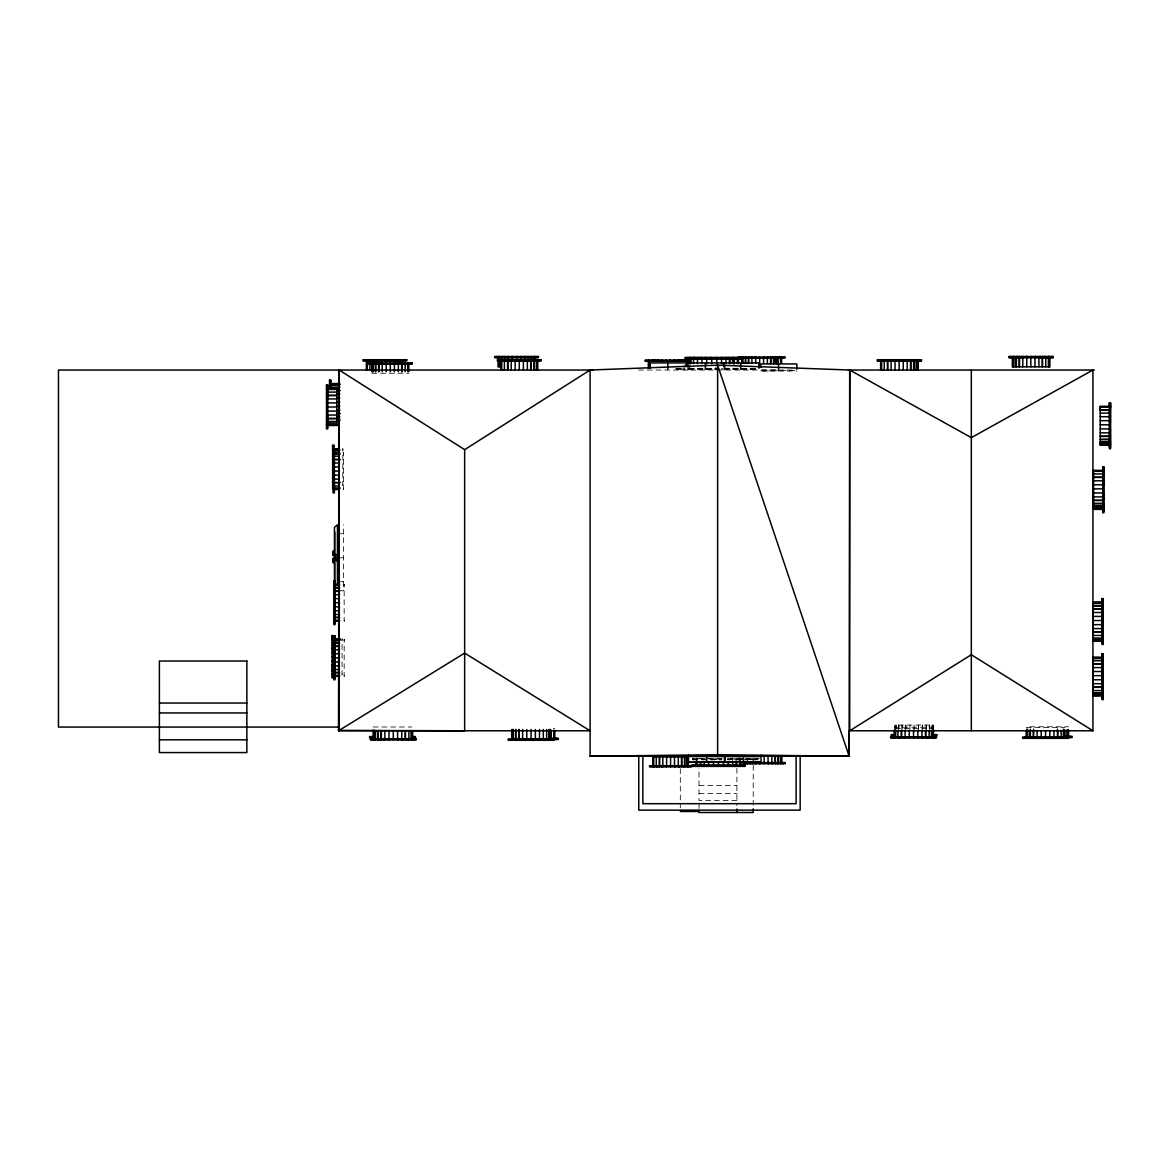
<?xml version="1.0" encoding="UTF-8"?>
<svg xmlns="http://www.w3.org/2000/svg" width="1169" height="1169" viewBox="0 0 1169 1169"><rect width="100%" height="100%" fill="white"/><g stroke="black" fill="none" stroke-linecap="round" stroke-linejoin="round"><path stroke-width="0.75" stroke-dasharray="5 3.75" d="M342.079 673.768L342.079 674.703L342.079 638.932L342.079 640.334M342.824 484.331L342.824 485.296L342.824 448.706L342.824 450.138M343.496 488.598L343.496 489.577L343.496 452.564L343.496 454.025M344.168 675.39L344.168 676.369L344.168 639.355L344.168 640.817M344.168 620.286L344.168 621.265L344.168 584.252L344.168 585.713M688.862 368.293L705.389 368.293M724.166 368.293L740.678 368.293M676.033 368.337L685.005 369.009L676.033 369.009M706.061 368.337L716.144 368.337M721.711 368.337L722.574 369.009L721.711 369.009M741.351 368.337L757.483 368.337M676.033 368.673L684.61 368.673M689.257 368.63L716.349 368.673M724.561 368.63L757.483 368.673M688.862 368.966L705.389 368.966M706.061 369.009L716.144 369.009M724.166 368.966L740.678 368.966M741.351 369.009L757.483 369.009M676.179 369.346L685.122 370.032M688.746 369.346L722.705 369.346M724.035 369.346L756.957 369.346M762.042 369.988L778.218 369.988M638.493 370.032L795.446 370.032M794.832 370.368L761.91 371.055M760.917 371.055L796.863 371.055M371.786 373.262L408.799 373.262M338.937 533.78L343.438 533.78M338.937 557.759L343.438 557.759M338.937 581.738L343.438 581.738M338.937 590.725L343.438 590.725L343.438 524.793M1029.874 726.782L1068.583 726.782M373.145 727.001L411.868 727.001M894.183 727.22L932.906 727.22M1026.177 727.571L1064.901 727.571M553.258 728.711L554.778 728.711M895.352 728.652L932.877 728.652M692.808 759.28L721.682 759.28M727.79 759.28L757.775 759.207M692.808 759.558L701.005 759.558M701.342 759.558L711.176 759.558M711.848 759.558L721.682 759.558M727.79 759.558L737.624 759.558M737.96 759.558L747.795 759.558M748.467 759.558L756.664 759.558M692.808 759.835L721.682 759.835L721.682 758.842M756.664 759.835L727.79 759.835L727.79 758.842M699.033 785.553L736.894 785.553M699.033 793.546L736.894 793.546M736.894 800.444L699.033 800.444L699.033 768.296M933.476 729.851L933.476 725.072L894.753 725.072L894.753 729.851M932.877 725.072L932.877 728.375M932.482 725.072L932.453 729.851M931.956 725.072L931.956 728.375M929.706 725.072L929.706 733.036M929.282 725.072L929.282 728.375M926.359 725.072L926.359 733.036M926.023 725.072L926.023 728.375M922.546 725.072L922.546 733.036M922.312 725.072L922.312 728.375M918.41 725.072L918.41 733.036M918.293 725.072L918.293 728.375M914.114 725.072L914.114 733.036M909.935 725.072L909.818 733.036M905.917 725.072L905.917 728.375M905.683 725.072L905.683 733.036M902.205 725.072L902.205 728.375M901.869 725.072L901.869 733.036M898.946 725.072L898.946 728.375M898.523 725.072L898.523 733.036M896.272 725.072L896.272 728.375M895.761 725.072L895.775 733.036M895.352 725.072L895.352 728.375M753.216 758.038L753.216 763.489M753.216 765.3L753.216 805.236M747.59 757.76L747.59 762.246M740.313 758.009L740.313 760.668M739.845 758.009L739.845 760.668M739.232 758.009L739.232 760.668M736.894 768.296L736.894 805.719M736.119 758.009L736.119 760.668M732.335 758.009L732.335 760.668M725.087 365.035L725.087 369.346M724.152 366.467L724.035 370.032M715.954 366.73L715.954 370.032M699.033 803.6L699.033 811.491M697.06 758.009L697.06 760.668M696.592 758.009L696.592 760.668M689.783 365.035L689.783 369.346M688.862 365.035L688.746 370.032M687.752 366.467L687.752 370.032M684.084 365.035L684.084 369.346M680.314 768.705L680.314 807.925M738.603 757.76A24.184 5.304 0 0 1 738.516 759.251M722.354 758.696L692.253 758.696L722.354 758.842M758.973 758.696L727.103 758.696L758.973 758.842"/><path stroke-width="1.5" d="M326.531 385.083L326.531 386.618L327.7 386.618L327.7 385.083L326.531 385.083L326.531 428.906L327.7 428.906L327.7 385.083M327.364 388.488L327.364 425.501M327.7 389.467L327.7 388.488M329.585 380.115L329.585 381.664L330.754 381.664L330.754 380.115L329.585 380.115L329.585 389.248M330.418 383.534L330.418 387.144M330.754 384.513L330.754 383.534M332.113 635.629L332.113 637.12L333.238 637.12L333.238 635.629L332.113 635.629L332.113 678.02L333.238 678.02L333.238 635.629M332.639 449.67L332.639 448.706L339.2 448.706M332.639 445.331L332.639 446.85L333.779 446.85L333.779 445.331L332.639 445.331L332.639 488.686L333.779 488.686M332.917 639.867L332.917 638.932M333.238 639.867L333.238 638.932M333.194 453.543L333.194 452.564L338.922 452.564M333.194 449.144L333.194 450.693L334.363 450.693L334.363 449.144L333.194 449.144L333.194 492.982L334.363 492.982L334.363 449.144M333.866 635.951L333.866 637.485L335.021 637.485L335.021 635.951L333.866 635.951L333.866 679.773L335.021 679.773L335.021 635.951M333.866 580.847L333.866 582.381L335.021 582.381L335.021 580.847L333.866 580.847L333.866 624.67L335.021 624.67L335.021 580.847M333.779 449.67L333.779 448.706M334.027 452.564L334.027 489.577M334.363 453.543L334.363 452.564M334.772 582.104L334.772 531.939M335.021 640.334L335.021 639.355M335.021 585.231L335.021 584.252M326.531 425.501L336.833 425.501L336.833 424.522L326.531 424.522M336.833 389.949L336.833 388.488L326.531 388.488L326.531 389.467L336.833 389.467M689.564 756.226L723.275 756.226M726.183 756.226L759.894 756.226M1103.887 507.361L1093.585 507.361L1093.585 470.347L1103.887 470.347M1100.248 444.746L1100.248 406.841L1109.717 406.841M1102.06 653.734L1102.06 699.603L1103.229 699.603L1103.229 653.734L1102.06 653.734L1102.06 655.268L1103.229 655.268L1103.229 653.734M1102.06 598.616L1102.06 644.499L1103.229 644.499L1103.229 598.616L1102.06 598.616L1102.06 600.165L1103.229 600.165L1103.229 598.616M1102.396 696.183L1102.396 695.204M1102.396 694.152L1102.396 657.139M1102.396 641.08L1102.396 640.101M1102.396 639.048L1102.396 602.035M1102.732 466.928L1102.732 512.811L1103.887 512.811L1103.887 466.928L1102.732 466.928L1102.732 468.477L1103.887 468.477L1103.887 466.928M1103.054 509.392L1103.054 470.347L1103.054 471.808M1109.381 402.867L1109.381 448.735L1110.55 448.735L1110.55 402.867L1109.381 402.867L1109.381 404.401L1110.55 404.401L1110.55 402.867M1109.717 445.316L1109.717 444.337M1109.717 443.285L1109.717 406.271M338.513 730.786L464.648 653.091L590.097 730.786L338.513 730.786L339.185 370.032L464.648 449.656L464.648 730.786L339.185 730.377M590.097 370.032L590.097 756.226L849.132 756.226L849.717 370.032L717.62 365.166L590.097 370.032L464.648 449.656M337.432 561.588L334.451 557.759L337.432 553.931M590.097 756.226L717.62 754.692L849.132 756.226L849.132 730.786L1092.927 730.786L1092.927 370.032L971.322 437.644L849.717 370.032L849.717 730.786L971.322 654.728L1092.927 730.786M498.067 357.319L535.066 357.319M1012.354 357.319L1049.806 357.319M741.877 357.831L777.4 357.831M778.145 357.831L781.608 357.831M689.184 358.488L738.516 358.488M366.365 360.563L403.363 360.563M500.785 360.563L537.784 360.563M880.652 360.563L918.103 360.563M648.313 360.943L683.836 360.943M684.581 360.943L688.044 360.943M371.786 363.793L408.799 363.793M592.873 370.032L58.45 370.032L58.45 727.06L339.185 727.06M848.373 370.032L1094.272 370.032M339.887 383.534L329.585 383.534L329.585 384.513L339.887 384.513M329.585 384.718L330.754 384.718M330.418 384.981L339.887 384.981M329.585 387.144L339.887 387.144M326.531 389.686L327.7 389.686M336.847 390.329L339.887 390.329M336.73 390.651L339.887 390.651M326.531 392.097L336.833 392.097M326.531 393.398L327.7 393.398M336.847 393.982L339.887 393.982M326.531 395.297L336.833 395.297M327.364 395.619L336.833 395.619M326.531 397.635L327.7 397.635M336.847 397.928L339.887 397.928M326.531 398.936L336.833 398.936M336.847 402.034L339.887 402.034M326.531 402.224L327.7 402.224M326.531 402.881L336.833 402.881M336.847 406.14L339.887 406.14M1110.55 406.271L1100.248 406.271L1100.248 407.733M1109.381 406.447L1110.55 406.447M326.531 407.002L336.833 407.002M1100.248 407.236L1110.55 407.25L1110.55 404.898L1109.381 404.898L1109.381 407.25M1109.381 407.455L1110.55 407.455M1109.717 408.317L1110.55 408.317L1109.717 409.296M1109.381 409.501L1110.55 409.501M1100.248 409.881L1110.55 409.881M336.847 410.085L339.887 410.085M1100.248 410.29L1109.717 410.29M326.531 411.108L336.833 411.108M1109.381 411.181L1110.55 411.181M326.531 411.766L327.7 411.766M1109.717 411.926L1110.55 411.926M1100.248 413.081L1110.55 413.081L1109.381 413.212M336.73 413.417L339.887 413.417M336.847 413.738L339.887 413.738M326.531 415.053L336.833 415.053M1109.717 415.112L1110.55 415.112M1109.381 415.419L1110.55 415.419M326.531 416.369L327.7 416.369M1100.248 416.719L1110.55 416.719M336.847 416.924L339.887 416.924M1109.381 417.45L1110.55 417.45M327.364 418.385L336.833 418.385M326.531 418.692L336.833 418.692M1109.717 418.765L1110.55 418.765M336.847 419.554L339.887 419.554M1109.381 420.007L1110.55 420.007M326.531 420.592L327.7 420.592M336.847 420.533L339.887 420.533M1100.248 420.665L1110.55 420.665M327.364 421.483L336.833 421.483M326.531 421.892L336.833 421.892M1109.381 422.038L1110.55 422.038M1109.717 422.71L1110.55 422.71M327.364 424.04L336.833 424.04M326.531 424.318L327.7 424.318M1100.248 424.785L1110.55 424.785M1109.381 426.817L1110.55 426.817M326.531 427.372L327.7 427.372M1100.248 428.891L1110.55 428.891M1109.381 429.549L1110.55 429.549M1109.717 430.923L1110.55 430.923M1109.381 431.595L1110.55 431.595M1100.248 432.837L1110.55 432.837M1109.381 434.137L1110.55 434.137M1109.717 434.868L1110.55 434.868M1100.248 436.154L1110.55 436.183M1100.248 436.475L1110.55 436.475M1109.381 438.375L1110.55 438.375M1109.717 438.521L1110.55 438.521M1100.248 439.266L1109.717 439.266M1100.248 439.676L1110.55 439.676M1109.381 440.421L1110.55 440.421M1100.248 441.824L1110.55 441.707M1109.381 442.101L1110.55 442.101M1110.55 442.306L1100.248 442.306L1100.248 443.285L1110.55 443.285M1100.248 442.715L1109.717 442.32M1100.248 443.869L1109.717 443.869M1109.381 444.132L1110.55 444.132M1110.55 444.337L1100.248 444.337L1100.248 445.316L1110.55 445.316M1109.381 445.155L1110.55 445.155M1109.381 446.69L1110.55 446.69M1109.381 447.186L1110.55 447.186M333.457 449.261L339.697 449.261M332.639 449.875L339.2 449.67M339.697 450.138L333.457 450.138L333.457 448.706L333.457 485.296M332.639 452.271L339.2 452.271M333.457 452.666L339.697 452.666M332.639 453.557L338.922 453.543M333.194 453.747L334.363 453.747M334.027 454.025L340.34 454.025M332.639 455.428L333.779 455.428M333.194 456.173L338.922 456.173M333.194 457.474L334.363 457.474M332.639 457.737L333.779 457.737M332.639 459.037L333.779 459.037M333.194 459.373L338.922 459.373M334.027 459.68L340.34 459.68M333.194 461.697L334.363 461.697M332.639 462.281L333.779 462.281M332.639 462.939L338.922 463.012M333.194 466.299L334.363 466.299M332.639 467.001L338.922 466.957M1102.732 470.522L1103.887 470.522M332.639 471.063L338.922 471.063M1093.585 471.326L1103.887 471.326L1103.887 468.974L1102.732 468.974L1102.732 471.326M1102.732 471.531L1103.887 471.531M332.639 471.721L333.779 471.721M1103.054 473.372L1103.887 472.393L1103.054 473.84M1102.732 473.577L1103.887 473.577M1093.585 473.956L1103.887 473.956M332.639 474.965L333.779 474.965M333.194 475.169L338.922 475.169M1102.732 475.257L1103.887 475.257M333.194 475.841L334.363 475.841M1103.054 476.002L1103.887 476.002M332.639 476.265L333.779 476.265M1093.585 477.157L1103.887 477.157M1102.732 477.288L1103.887 477.288M1093.585 477.463L1103.054 477.463M332.639 478.574L333.779 478.574M333.194 479.129L338.922 479.129M1103.054 479.188L1103.887 479.188M1102.732 479.48L1103.887 479.48M332.639 480.459L334.363 480.43M1093.585 480.795L1103.887 480.795M1102.732 481.526L1103.887 481.526M332.639 481.73L333.779 481.73M334.027 482.446L340.34 482.446M333.194 482.768L338.922 482.768M1103.054 482.841L1103.887 482.841M332.639 484.127L333.779 484.127M1102.732 484.083L1103.887 484.083M332.639 484.331L333.779 484.331M333.194 484.667L334.363 484.667M1093.585 484.74L1103.887 484.74M332.639 485.296L333.779 485.296M333.194 485.968L338.922 485.968M1102.732 486.114L1103.887 486.114M1103.054 486.786L1103.887 486.786M332.639 487.152L333.779 487.152M334.027 488.116L340.34 488.116M333.194 488.379L334.363 488.379M333.194 488.598L338.922 488.598M1093.585 488.847L1103.887 488.847M333.194 489.577L338.922 489.577M1102.732 490.892L1103.887 490.892M333.194 491.433L334.363 491.433M1093.585 492.953L1103.887 492.953M1102.732 493.625L1103.887 493.625M1103.054 494.998L1103.887 494.998M1102.732 495.671L1103.887 495.671M1093.585 496.913L1103.887 496.913M1102.732 498.213L1103.887 498.213M1103.054 498.944L1103.887 498.944M1093.585 500.23L1103.887 500.259M1093.585 500.551L1103.887 500.551M1102.732 502.451L1103.887 502.451M1103.054 502.597L1103.887 502.597M1093.585 503.342L1103.054 503.342M1093.585 503.751L1103.887 503.751M1102.732 504.497L1103.887 504.497M1093.585 505.899L1103.887 505.782M1093.585 506.382L1103.887 506.162M1093.585 506.791L1103.054 506.396M1093.585 507.945L1103.054 507.945M1102.732 508.208L1103.887 508.208M1103.887 508.413L1093.585 508.413L1093.585 509.392L1103.887 509.392M1102.732 509.216L1103.887 509.216M1102.732 510.765L1103.887 510.765M1102.732 511.262L1103.887 511.262M334.451 557.759L337.432 557.759M339.594 584.252L333.866 584.252L333.866 585.231L339.594 585.231M334.699 584.821L339.434 584.821M333.866 585.435L335.021 585.435M339.434 585.713L334.699 585.713L334.699 584.252L334.699 621.265M333.866 587.861L339.594 587.861M334.699 588.27L339.434 588.27M333.866 589.161L335.021 589.161M333.866 591.061L339.594 591.061M334.699 591.368L339.434 591.368M333.866 593.399L335.021 593.399M333.866 594.7L339.594 594.7M333.866 597.987L335.021 597.987M333.866 598.645L339.594 598.645M1092.927 602.035L1103.229 602.035M1102.06 602.21L1103.229 602.21M1092.927 602.605L1102.396 602.605M333.866 602.751L339.594 602.751M1102.06 603.219L1103.229 603.219M1092.927 603.496L1102.396 603.496M1092.927 605.644L1103.229 605.644M1092.927 606.053L1102.396 606.053M333.866 606.872L339.594 606.872M1102.06 606.945L1103.229 606.945M333.866 607.529L335.021 607.529M1092.927 608.844L1103.229 608.844M1092.927 609.151L1102.396 609.151M333.866 610.817L339.594 610.817M1102.06 611.168L1103.229 611.168M333.866 612.118L335.021 612.118M1092.927 612.483L1103.229 612.483M333.866 614.456L339.594 614.456M1102.06 615.771L1103.229 615.771M333.866 616.355L335.021 616.355M1092.927 616.428L1103.229 616.428M334.699 617.247L339.434 617.247M333.866 617.656L339.594 617.656M333.866 620.067L335.021 620.067M333.866 620.286L339.594 620.286M1092.927 620.534L1103.229 620.534M334.699 620.695L339.434 620.695M333.866 621.265L339.594 621.265M333.866 623.135L335.021 623.135M1092.927 624.641L1103.229 624.641M1102.06 625.313L1103.229 625.313M1092.927 628.601L1103.229 628.601M1102.06 629.901L1103.229 629.901M1092.927 631.918L1102.396 631.918M1092.927 632.239L1103.229 632.239M1102.06 634.139L1103.229 634.139M1092.927 635.439L1103.229 635.439M1102.06 637.85L1103.229 637.85M1103.229 638.069L1092.927 638.069L1092.927 603.014L1103.229 603.014L1103.229 600.661L1102.06 600.661L1102.06 603.014M340.311 638.932L332.113 638.932L332.113 639.867L340.311 639.867M1092.927 639.048L1103.229 639.048M339.594 639.355L333.866 639.355L333.866 640.334L339.594 640.334M339.025 639.472L332.917 639.472L332.917 674.703M332.113 640.071L333.238 640.071M334.699 639.925L339.434 639.925M1092.927 640.101L1103.229 639.896M1092.927 640.13L1102.396 640.51L1092.927 640.51M333.866 640.539L335.021 640.539M339.434 640.817L334.699 640.817L334.699 639.355L334.699 676.369M1092.927 641.08L1103.229 640.904M332.113 642.409L333.238 642.409M1102.06 642.453L1103.229 642.453M333.866 642.965L339.594 642.965M1102.06 642.95L1103.229 642.95M334.699 643.374L339.434 643.374M332.113 643.666L333.238 643.666M333.866 644.265L335.021 644.265M332.113 645.507L333.238 645.507M333.866 646.165L339.594 646.165M334.699 646.486L339.434 646.486M332.113 647.758L333.238 647.758M333.866 648.503L335.021 648.503M332.113 649.029L333.238 649.029M333.866 649.803L339.594 649.803M332.113 652.2L333.238 652.2M332.113 652.843L333.238 652.843M333.866 653.091L335.021 653.091M333.866 653.749L339.594 653.749M332.113 656.817L333.238 656.817M1092.927 657.139L1103.229 657.139M1102.06 657.314L1103.229 657.314M333.866 657.869L339.594 657.869M1102.06 658.322L1103.229 658.322M1092.927 658.6L1102.396 658.6M332.113 660.792L333.238 660.792M1092.927 660.748L1103.229 660.748M332.113 661.435L333.238 661.435M333.866 661.975L339.594 661.975M1102.06 662.049L1103.229 662.049M333.866 662.633L335.021 662.633M1092.927 663.948L1103.229 663.948M1092.927 664.255L1102.396 664.255M332.113 664.606L333.238 664.606M332.113 665.877L333.238 665.877M333.866 665.921L339.594 665.921M1102.06 666.286L1103.229 666.286M333.866 667.221L335.021 667.221M1092.927 667.587L1103.229 667.587M332.113 668.127L333.238 668.127M333.866 669.559L339.594 669.559M332.113 669.969L333.238 669.969M1102.06 670.874L1103.229 670.874M332.113 671.225L333.238 671.225M333.866 671.459L335.021 671.459M1092.927 671.532L1103.229 671.532M334.699 672.35L339.434 672.35M333.866 672.759L339.594 672.759M332.113 673.563L333.238 673.563M332.113 673.768L333.238 673.768M332.113 674.703L333.238 674.703M333.866 675.185L335.021 675.185M333.866 675.39L339.594 675.39M1092.927 675.638L1103.229 675.638M333.866 676.369L339.594 676.369M332.113 676.515L333.238 676.515M333.866 678.239L335.021 678.239M1092.927 679.759L1103.229 679.759M1102.06 680.416L1103.229 680.416M1092.927 683.704L1103.229 683.704M1102.06 685.005L1103.229 685.005M1092.927 687.021L1102.396 687.021M1092.927 687.343L1103.229 687.343M1102.06 689.242L1103.229 689.242M1092.927 690.543L1103.229 690.543M1092.927 692.691L1102.396 692.691M1102.06 692.954L1103.229 692.954M1103.229 693.173L1092.927 693.173L1092.927 658.118L1103.229 658.118L1103.229 655.765L1102.06 655.765L1102.06 658.118M1092.927 694.152L1103.229 694.152M1102.06 695L1103.229 695M1092.927 695.204L1103.229 695.204M1102.06 696.023L1103.229 696.023L1092.927 696.183M1102.06 697.557L1103.229 697.557M1102.06 698.054L1103.229 698.054M159.393 703.037L246.864 703.037M159.393 712.958L246.864 712.958M894.709 734.629L891.187 734.629L891.187 735.842L894.709 735.842M932.234 734.629L937.056 734.629L937.056 735.842L931.751 735.842M932.453 734.98L933.476 734.98M1064.754 736.338L1072.163 736.338L1072.163 737.551L1064.754 737.551M411.912 736.572L415.448 736.572L415.448 737.785L411.912 737.785M1064.813 736.689L1068.583 736.689M373.145 736.908L374.168 736.908M894.183 737.128L932.906 737.128M1026.177 737.478L1064.901 737.478M374.869 737.785L369.579 737.785L369.579 736.572L374.387 736.572L374.387 737.785M549.649 738.282L558.358 738.282L558.358 739.495L512.49 739.495L512.49 738.282M551.008 738.618L554.778 738.618M373.934 739.056L412.657 739.056M511.701 739.422L550.424 739.422M159.393 739.816L246.864 739.816M689.958 756.562L705.74 756.562M707.099 756.562L722.88 756.562M726.577 756.562L742.359 756.562M743.718 756.562L759.499 756.562M759.996 761.647L726.095 762.32M781.886 762.919L746.363 762.919L746.363 763.722M691.61 765.71L649.526 765.71L649.526 766.82L691.61 766.82L691.727 764.964L745.179 764.964L745.179 766.382L691.727 766.382M652.799 766.031L688.322 766.031M680.314 811.491L699.033 811.491L699.033 812.499L753.216 812.499L753.216 808.875M849.132 756.226L717.62 365.166L717.62 754.692M1103.229 604.081L1103.229 605.06M1103.229 659.184L1103.229 660.164M1100.248 408.317L1100.248 409.764M1070.541 736.338L1070.541 737.551M1068.583 729.967L1068.583 737.551M1067.998 730.084L1067.998 736.689M1067.56 729.967L1067.56 736.689M1067.355 736.338L1067.355 737.551M1067.063 730.084L1067.063 736.689M1066.859 737.128L1066.859 738.34M1064.813 729.967L1064.901 738.34M1064.389 730.084L1064.389 736.689M1063.878 730.757L1063.878 738.34M1063.658 737.128L1063.658 738.34M1063.381 729.222L1063.381 737.478M1061.131 730.757L1061.131 738.34M1059.772 737.128L1059.772 738.34M1057.784 730.757L1057.784 738.34M1057.463 729.222L1057.463 737.478M1055.344 737.128L1055.344 738.34M1053.97 730.757L1053.97 738.34M1052.772 356.501L1052.772 357.656M1051.676 356.501L1051.676 357.656M1051.223 356.501L1051.223 357.656M1050.536 737.128L1050.536 738.34M1049.835 730.757L1049.835 738.34M1049.806 356.501L1049.806 366.803L1012.354 366.803L1012.354 356.501M1049.353 356.501L1049.353 366.803M1049.236 357.319L1049.236 366.803M1048.622 356.501L1048.622 357.656M1048.374 356.501L1048.374 366.803M1048.169 356.501L1048.169 357.656M1046.197 356.501L1046.197 357.319M1045.744 356.501L1045.744 366.803M1045.539 730.757L1045.539 738.34M1044.896 356.501L1044.896 357.656M1044.458 356.501L1044.458 357.656M1042.996 356.501L1042.996 357.319M1042.558 356.501L1042.558 366.803M1042.237 357.319L1042.237 366.803M1041.243 730.757L1041.243 738.34M1040.673 356.501L1040.673 357.656M1040.556 737.128L1040.556 738.34M1040.22 356.501L1040.22 357.656M1039.358 356.501L1039.358 357.319M1038.905 356.501L1038.905 366.803M1037.108 730.757L1037.108 738.34M1036.07 356.501L1036.07 357.656M1035.749 737.128L1035.749 738.34M1035.632 356.501L1035.632 357.656M1035.413 356.501L1035.413 357.319M1034.96 356.501L1034.96 366.803M1033.63 729.222L1033.63 737.478M1033.308 730.757L1033.308 738.34M1031.306 737.128L1031.306 738.34M1031.306 356.501L1031.306 357.656M1030.853 356.501L1030.853 366.803M1030.386 729.222L1030.386 737.478M1029.962 730.757L1029.962 738.34M1027.712 729.222L1027.712 737.478M1027.419 737.128L1027.419 738.34M1027.2 356.501L1027.2 357.319M1027.215 730.757L1027.215 738.34M1026.747 356.501L1026.747 366.803M1026.777 729.222L1026.777 737.478M1026.528 356.501L1026.528 357.656M1026.294 736.338L1026.294 737.551M1026.075 356.501L1026.075 357.656M1026.177 730.757L1026.177 738.34M1024.234 737.128L1024.234 738.34M1023.24 356.501L1023.24 357.319M1022.802 356.501L1022.802 366.803M1021.94 356.501L1021.94 357.656M1021.487 356.501L1021.487 357.656M1019.602 356.501L1019.47 366.803M1019.149 356.501L1019.149 366.803M1017.702 356.501L1017.702 357.656M1017.249 356.501L1017.249 357.656M1016.402 356.501L1016.358 366.803M1015.963 356.501L1015.963 366.803M1013.991 356.501L1013.801 366.803M1013.538 356.501L1013.538 357.656M1013.333 356.501L1013.333 366.803M1012.924 357.319L1012.924 366.803L1012.792 356.501M1010.937 356.501L1010.937 357.656M1010.484 356.501L1010.484 357.656M1009.388 356.501L1009.388 357.656M971.322 370.032L971.322 730.786M935.434 734.629L935.434 735.842M934.864 736.777L934.864 737.99M933.476 729.851L933.476 735.842M932.906 730.406L932.906 737.99M932.453 729.851L932.453 735.842M932.307 730.523L932.307 737.128M931.883 730.406L931.883 737.99M931.664 736.777L931.664 737.99M931.386 730.523L931.386 737.128M929.121 730.406L929.121 737.99M927.777 736.777L927.777 737.99M925.79 730.406L925.79 737.99M925.453 730.523L925.453 737.128M923.349 736.777L923.349 737.99M921.976 730.406L921.976 737.99M921.07 359.731L921.07 360.9M919.974 359.731L919.974 360.9M919.521 359.731L919.521 360.9M918.542 736.777L918.542 737.99M918.103 359.731L918.103 370.032M917.84 730.406L917.84 737.99M917.65 359.731L917.65 370.032M917.533 360.563L917.533 370.032M917.124 359.731L917.139 370.032L916.92 359.731M916.671 359.731L916.671 370.032M916.467 359.731L916.467 360.9M916.204 360.563L916.204 370.032M914.494 359.731L914.494 360.563M914.041 359.731L914.041 370.032M913.647 360.563L913.647 370.032M913.544 730.406L913.544 737.99M913.194 359.731L913.194 360.9M912.755 359.731L912.755 360.9M911.294 359.731L911.294 360.563M910.841 359.731L910.841 370.032M910.534 360.563L910.534 370.032M909.248 730.406L909.248 737.99M908.956 359.731L908.956 360.9M908.518 359.731L908.518 360.9M908.547 736.777L908.547 737.99M907.655 359.731L907.655 360.563M907.202 359.731L907.202 370.032M905.113 730.406L905.113 737.99M904.368 359.731L904.368 360.9M903.915 359.731L903.915 360.9M903.739 736.777L903.739 737.99M903.257 359.731L903.257 370.032M901.635 730.523L901.635 737.128M901.299 730.406L901.299 737.99M899.604 359.731L899.604 360.9M899.151 359.731L899.151 370.032M899.312 736.777L899.312 737.99M897.953 730.406L897.953 737.99M895.702 730.523L895.702 737.128M895.483 359.731L895.483 360.563M895.425 736.777L895.425 737.99M895.206 730.406L895.206 737.99M895.045 359.731L895.045 370.032M894.826 359.731L894.826 360.9M894.753 729.851L894.782 737.128M894.373 359.731L894.373 360.9M894.183 730.406L894.183 737.99M892.795 734.629L892.795 735.842M892.225 736.777L892.225 737.99M891.538 359.731L891.538 360.563M891.085 359.731L891.085 370.032M890.237 359.731L890.237 360.9M889.784 359.731L889.784 360.9M887.899 359.731L887.899 360.563M887.768 360.563L887.768 370.032M887.446 359.731L887.446 370.032M886 359.731L886 360.9M885.547 359.731L885.547 360.9M884.699 359.731L884.699 360.563M884.246 359.731L884.246 370.032M882.274 359.731L882.274 360.9M882.069 359.731L882.069 360.563M881.835 359.731L881.835 360.9M881.631 359.731L881.631 370.032M881.09 359.731L881.09 360.563M880.652 359.731L880.652 370.032M879.22 359.731L879.22 360.9M878.781 359.731L878.781 360.9M877.685 359.731L877.685 360.9M800.166 756.226L800.166 810.132L638.771 810.132L638.771 756.226M796.863 369.272L796.863 363.924L760.917 363.924L760.917 367.49M796.118 756.226L796.118 803.688L642.862 803.688L642.862 756.226M783.683 762.597L783.683 763.722M783.405 357.042L783.405 358.152M781.886 755.583L781.886 763.722M781.608 357.042L781.608 363.413M780.95 755.583L780.746 763.722M780.468 357.042L780.673 363.413M780.497 755.642L780.497 762.919M779.197 357.042L779.197 358.152M778.554 364.611L778.554 370.368M778.422 755.583L778.422 763.722M778.145 357.042L778.145 363.413M778.043 755.642L778.043 762.919M777.4 357.042L777.4 363.413M777.18 762.597L777.18 763.722M776.903 357.042L776.844 363.632M776.45 357.042L776.45 363.413M776.26 357.042L776.26 358.152M775.997 357.831L775.997 363.632M775.354 755.583L775.354 763.722M775.047 755.642L775.047 762.919M773.936 357.042L773.936 363.413M773.542 357.831L773.542 363.632M773.118 762.597L773.118 763.722M772.694 357.042L772.694 358.152M771.861 755.583L771.861 763.722M770.868 357.042L770.868 363.413M770.561 357.831L770.561 363.632M768.632 357.042L768.632 358.152M768.705 762.597L768.705 763.722M768.062 755.583L768.062 763.722M767.375 357.042L767.375 363.413M764.219 357.042L764.219 358.152M764.117 755.583L764.117 763.722M763.576 357.042L763.576 363.413M761.019 755.203L761.019 762.32L725.072 762.32L725.072 755.203M760.186 762.919L760.186 763.722M759.631 357.042L759.631 366.92M759.543 762.597L759.543 763.722M758.988 368.25L758.988 362.916L687.752 362.916L687.752 366.467M756.387 762.919L756.387 763.722M755.685 357.042L755.685 363.413M755.057 357.042L755.057 358.152M755.13 762.597L755.13 763.722M752.894 762.919L752.894 763.722M751.901 357.042L751.901 363.413M751.068 762.597L751.068 763.722M750.644 357.042L750.644 358.152M749.826 762.919L749.826 763.722M748.701 357.831L748.701 363.296M748.408 357.042L748.408 363.413M747.502 762.597L747.502 763.722M747.298 762.919L747.298 763.722M746.582 357.042L746.582 358.152M745.72 357.831L745.72 363.296M745.34 357.042L745.34 363.413M744.565 762.597L744.565 763.722M743.382 755.875L743.382 762.32M743.294 764.964L743.294 766.382M743.016 357.042L743.016 358.152M742.812 357.042L742.812 363.413M742.417 357.831L742.417 363.296M741.877 357.042L741.877 363.413M741.014 761.793L741.014 764.964M740.795 357.466L740.795 358.883M740.678 363.588L740.678 369.346M740.079 357.042L740.079 358.152M739.816 761.793L739.816 764.964M739.568 764.964L739.568 766.382M738.472 357.466L738.516 363.661M737.332 357.466L737.332 363.661M737.069 357.466L737.069 358.883M736.894 809.065L736.894 812.499M736.587 357.466L736.587 358.883M736.616 761.793L736.616 764.964M736.119 762.071L736.119 765.374M735.038 764.964L735.038 766.382M734.307 357.466L734.307 363.661M734.117 357.466L734.117 363.661M733.635 358.488L733.606 363.427M733.109 357.466L733.109 363.661M732.861 357.466L732.861 358.883M732.539 357.466L732.539 363.427M732.715 761.793L732.715 764.964M730.23 357.466L730.23 358.488M729.909 357.466L729.909 363.661M729.865 764.964L729.865 766.382M729.412 358.488L729.412 363.427M728.331 357.466L728.331 358.883M728.272 761.793L728.272 764.964M727.381 357.466L727.381 358.883M726.007 357.466L726.007 363.661M725.788 357.466L725.788 358.488M724.4 755.203L724.4 762.32L688.453 762.32L688.453 755.203M724.269 764.964L724.269 766.382M724.035 362.916L724.035 366.467M723.699 362.916L723.699 366.467M723.465 764.964L723.406 761.647L689.476 762.32M723.158 357.466L723.158 358.883M721.784 357.466L721.784 358.883M721.565 357.466L721.565 363.661M720.966 357.466L720.966 358.488M718.453 761.793L718.453 766.382M717.561 357.466L717.561 358.883M716.758 357.466L716.758 363.661M715.954 357.466L715.954 358.883M713.441 761.793L713.441 764.964M712.637 764.964L712.637 766.382M711.746 357.466L711.746 363.661M710.957 357.466L710.957 358.488M710.138 357.466L710.138 358.883M708.633 761.793L708.633 764.964M707.026 764.964L707.026 766.382M706.734 357.466L706.734 363.661M706.763 755.875L706.763 762.32M706.134 357.466L706.134 358.488M705.93 357.466L705.93 358.883M705.389 363.588L705.389 369.346M704.542 357.466L704.542 358.883M704.191 761.793L704.191 764.964M701.926 357.466L701.926 363.661M701.868 764.964L701.868 766.382M701.692 357.466L701.692 358.488M700.786 762.071L700.786 765.374M700.333 357.466L700.333 358.883M700.289 761.793L700.289 764.964M699.383 357.466L699.383 358.883M697.805 357.466L697.805 358.488M697.484 357.466L697.484 363.661M697.338 764.964L697.338 766.382M697.089 761.793L697.089 764.964M695.891 761.793L695.891 764.964M695.16 357.466L695.16 358.883M694.854 357.466L694.854 358.883M694.591 357.466L694.591 358.488M693.582 357.466L693.582 363.661M693.612 764.964L693.612 766.382M693.407 357.466L693.407 358.488M691.127 357.466L691.127 358.883M690.967 358.488L690.967 363.427M690.631 357.466L690.631 358.883M690.382 357.466L690.382 363.661M690.119 765.71L690.119 766.82M689.885 358.488L689.885 363.427M689.184 357.466L689.184 363.661M688.322 766.82L688.322 756.928L652.799 756.928L652.799 766.82M688.044 360.14L688.044 361.265M687.387 756.928L687.182 766.82M687.109 360.14L687.109 366.525M686.904 357.466L686.904 358.883M686.904 360.14L686.904 361.265M686.934 756.928L686.934 766.031M686.115 366.467L686.115 362.916L650.183 362.916L650.183 368.25M685.633 360.14L685.633 361.265M684.859 756.928L684.859 766.82M684.581 360.14L684.581 361.265M684.479 756.928L684.479 766.031M683.836 360.14L683.836 361.265M683.617 765.71L683.617 766.82M683.339 360.14L683.339 361.265M682.901 360.14L682.901 361.265M682.696 360.14L682.696 361.265M681.79 756.928L681.79 766.82M681.527 360.14L681.527 360.943M681.498 756.928L681.498 766.031M680.373 360.14L680.373 361.265M679.554 765.71L679.554 766.82M679.131 360.14L679.131 361.265M678.298 756.928L678.298 766.82M678.02 360.14L678.02 360.943M677.304 360.14L677.304 361.265M675.068 360.14L675.068 361.265M675.141 765.71L675.141 766.82M674.498 756.928L674.498 766.82M674.235 360.14L674.235 360.943M673.812 360.14L673.812 361.265M670.655 360.14L670.655 361.265M670.568 756.928L670.568 766.82M670.29 360.14L670.29 360.943M670.012 360.14L670.012 361.265M667.806 363.588L667.806 369.346M666.622 756.928L666.622 766.82M666.345 360.14L666.345 360.943M666.067 360.14L666.067 361.265M665.979 765.71L665.979 766.82M662.823 756.928L662.823 766.82M662.56 360.14L662.56 360.943M662.136 360.14L662.136 361.265M661.493 360.14L661.493 361.265M661.566 765.71L661.566 766.82M659.637 756.928L659.637 766.031M659.331 756.928L659.331 766.82M659.053 360.14L659.053 360.943M658.337 360.14L658.337 361.265M657.504 765.71L657.504 766.82M657.08 360.14L657.08 361.265M656.262 756.928L656.262 766.82M655.984 360.14L655.984 360.943M654.845 360.14L654.845 361.265M653.939 765.71L653.939 766.82M653.734 756.928L653.734 766.82M653.471 360.14L653.471 360.943M653.018 360.14L653.018 361.265M652.521 360.14L652.521 360.943M651.776 360.14L651.776 361.265M651.001 765.71L651.001 766.82M649.453 360.14L649.453 361.265M649.248 360.14L649.248 368.279M648.853 360.943L648.853 368.206M648.313 360.14L648.313 368.279M646.515 360.14L646.515 361.265M556.736 738.282L556.736 739.495M554.778 730.304L554.778 739.495M553.755 730.304L553.755 739.495M553.536 738.282L553.536 739.495M552.367 739.071L552.367 740.284M551.008 730.304L551.008 739.495M550.584 730.362L550.584 738.618M550.424 729.5L550.424 740.284M549.401 729.5L549.401 740.284M549.182 739.071L549.182 740.284M548.904 729.5L548.904 739.422M546.639 729.5L546.639 740.284M545.295 739.071L545.295 740.284M543.307 729.5L543.307 740.284M540.852 739.071L540.852 740.284M539.654 359.731L539.654 360.9M539.493 729.5L539.493 740.284M537.784 359.731L537.784 370.032M537.214 360.563L537.214 370.032M536.936 356.501L536.936 357.656M536.805 359.731L536.805 370.032M536.6 359.731L536.6 360.9M536.337 360.563L536.337 370.032M536.06 739.071L536.06 740.284M535.358 729.5L535.358 740.284M535.066 356.501L535.066 360.71M534.087 356.501L534.175 370.032M533.882 356.501L533.882 357.656M533.78 360.563L533.78 370.032M532.889 359.731L532.889 360.9M531.457 356.501L531.457 360.71M530.989 359.731L530.989 370.032M531.062 729.5L531.062 740.284M530.668 360.563L530.668 370.032M530.171 356.501L530.171 357.656M528.651 359.731L528.651 360.9M528.271 356.501L528.271 360.71M527.95 357.319L527.95 360.49M527.336 359.731L527.336 370.032M526.766 729.5L526.766 740.284M526.065 739.071L526.065 740.284M525.933 356.501L525.933 357.656M524.618 356.501L524.618 360.71M524.063 359.731L524.063 360.9M523.391 359.731L523.391 370.032M522.631 729.5L522.631 740.284M521.345 356.501L521.345 357.656M521.257 739.071L521.257 740.284M520.673 356.501L520.673 360.71M519.284 359.731L519.284 370.032M519.153 729.5L519.153 739.422M518.817 729.5L518.817 740.284M516.83 739.071L516.83 740.284M516.566 356.501L516.566 360.71M515.894 729.5L515.894 739.422M515.471 729.5L515.471 740.284M515.178 359.731L515.178 370.032M514.506 359.731L514.506 360.9M513.22 729.5L513.22 739.422M512.943 739.071L512.943 740.284M512.723 729.5L512.723 740.284M512.46 356.501L512.46 360.71M512.3 729.5L512.3 739.422M511.788 356.501L511.788 357.656M511.701 729.5L511.701 740.284M511.233 359.731L511.233 370.032M509.918 359.731L509.918 360.9M509.742 739.071L509.742 740.284M508.515 356.501L508.515 360.71M507.901 360.563L507.901 370.032M507.58 359.731L507.58 370.032M507.2 356.501L507.2 357.656M505.68 359.731L505.68 360.9M505.183 357.319L505.183 360.49M504.862 356.501L504.862 360.71M504.394 359.731L504.394 370.032M502.962 356.501L502.962 357.656M502.071 357.319L501.969 360.9M501.676 356.501L501.764 370.032M500.785 359.731L500.785 370.032M499.514 357.319L499.514 366.803L498.067 366.803L498.067 356.501M499.251 356.501L499.251 357.656M499.046 356.501L499.046 366.803M498.915 359.731L498.915 360.9M496.197 356.501L496.197 357.656M414.6 738.72L414.6 739.933M413.826 736.572L413.826 737.785M412.657 730.742L412.657 739.933M411.634 730.742L411.634 739.933M411.415 738.72L411.415 739.933M411.137 730.8L411.137 739.056M410.67 362.96L410.67 364.129M408.872 730.742L408.872 739.933M408.799 362.96L408.799 371.742M407.616 362.96L407.82 371.742M407.528 738.72L407.528 739.933M405.526 730.742L405.526 739.933M405.234 359.731L405.234 360.9M405.19 362.96L405.19 371.742M405.205 730.8L405.205 739.056M403.889 362.96L403.889 364.129M403.363 359.731L403.363 360.9M403.086 738.72L403.086 739.933M402.794 360.563L402.794 363.72M402.384 359.731L402.384 360.9M402.18 359.731L402.18 360.9M401.917 360.563L401.99 371.742M401.683 363.793L401.683 371.684M401.727 730.742L401.727 739.933M399.754 359.731L399.754 360.9M399.666 362.96L399.666 364.129M399.36 360.563L399.36 363.72M398.468 359.731L398.468 360.9M398.351 362.96L398.351 371.742M398.293 738.72L398.293 739.933M397.592 730.742L397.592 739.933M396.569 359.731L396.569 360.9M396.247 360.563L396.247 363.72M395.064 362.96L395.064 364.129M394.231 359.731L394.231 360.9M394.406 362.96L394.406 371.742M393.295 730.742L393.295 739.933M392.916 359.731L392.916 360.9M390.3 362.96L390.3 371.742M389.642 359.731L389.642 360.9M388.97 359.731L388.97 360.9M388.999 730.742L388.999 739.933M388.298 738.72L388.298 739.933M386.194 362.96L386.194 371.742M385.522 362.96L385.522 364.129M384.864 359.731L384.864 360.9M384.864 730.742L384.864 739.933M383.49 738.72L383.49 739.933M382.234 362.96L382.234 371.742M381.386 730.8L381.386 739.056M380.933 362.96L380.933 364.129M381.05 730.742L381.05 739.933M380.758 359.731L380.758 360.9M380.086 359.731L380.086 360.9M378.917 363.793L378.917 371.684M379.063 738.72L379.063 739.933M378.595 362.96L378.595 371.742M378.128 730.8L378.128 739.056M377.704 730.742L377.704 739.933M376.813 359.731L376.813 360.9M376.696 362.96L376.696 364.129M375.804 363.793L375.804 371.684M375.497 359.731L375.497 360.9M375.395 362.96L375.395 371.742M375.454 730.8L375.454 739.056M375.176 738.72L375.176 739.933M374.957 730.742L374.957 739.933M374.533 730.8L374.533 739.056M374.168 730.187L374.168 737.785M373.934 730.742L373.934 739.933M373.481 360.563L373.481 363.72M373.159 359.731L373.159 360.9M373.247 363.793L373.247 371.684M373.145 730.187L373.145 737.785M372.984 362.96L372.984 364.129M372.765 362.96L372.765 371.742M371.976 738.72L371.976 739.933M371.786 362.96L371.786 371.742M371.26 359.731L371.26 360.9M371.187 736.572L371.187 737.785M369.959 359.731L369.959 370.032M367.548 359.731L367.548 360.9M367.344 359.731L367.344 370.032M366.365 359.731L366.365 370.032M364.494 359.731L364.494 360.9M339.185 370.032L339.185 730.786M337.432 583.492L337.432 524.793L334.451 527.307L334.451 588.197M336.833 388.488L336.833 425.501M334.772 554.106L334.553 556.225M334.772 557.613L334.553 559.732M333.779 445.331L333.779 453.557M333.545 551.154L333.545 555.158M333.545 558.68L333.545 562.684M332.917 551.154L332.917 555.64M332.917 558.183L332.917 562.684M330.754 380.115L330.754 388.429M538.485 356.501L494.648 356.501L494.648 357.656L538.485 357.656L538.485 356.501M1053.225 356.501L1008.935 356.501L1008.935 357.656L1053.225 357.656L1053.225 356.501M784.896 357.042L738.589 357.042L738.589 358.152L784.896 358.152L784.896 357.042M742.68 357.466L685.019 357.466L685.019 358.883L742.68 358.883L742.68 357.466M406.783 359.731L362.945 359.731L362.945 360.9L406.783 360.9L406.783 359.731M541.203 359.731L497.366 359.731L497.366 360.9L541.203 360.9L541.203 359.731M921.508 359.731L877.232 359.731L877.232 360.9L921.508 360.9L921.508 359.731M689.842 360.14L645.025 360.14L645.025 361.265L689.842 361.265L689.842 360.14M412.219 362.96L368.381 362.96L368.381 364.129L412.219 364.129L412.219 362.96M246.864 661.026L159.393 661.026L159.393 752.573L246.864 752.573L246.864 661.026M936.471 736.777L890.603 736.777L890.603 737.99L936.471 737.99L936.471 736.777M1068.481 737.128L1022.612 737.128L1022.612 738.34L1068.481 738.34L1068.481 737.128M416.222 738.72L370.354 738.72L370.354 739.933L416.222 739.933L416.222 738.72M553.989 739.071L508.12 739.071L508.12 740.284L553.989 740.284L553.989 739.071M785.159 762.597L743.089 762.597L743.089 763.722L785.159 763.722L785.159 762.597"/></g></svg>
